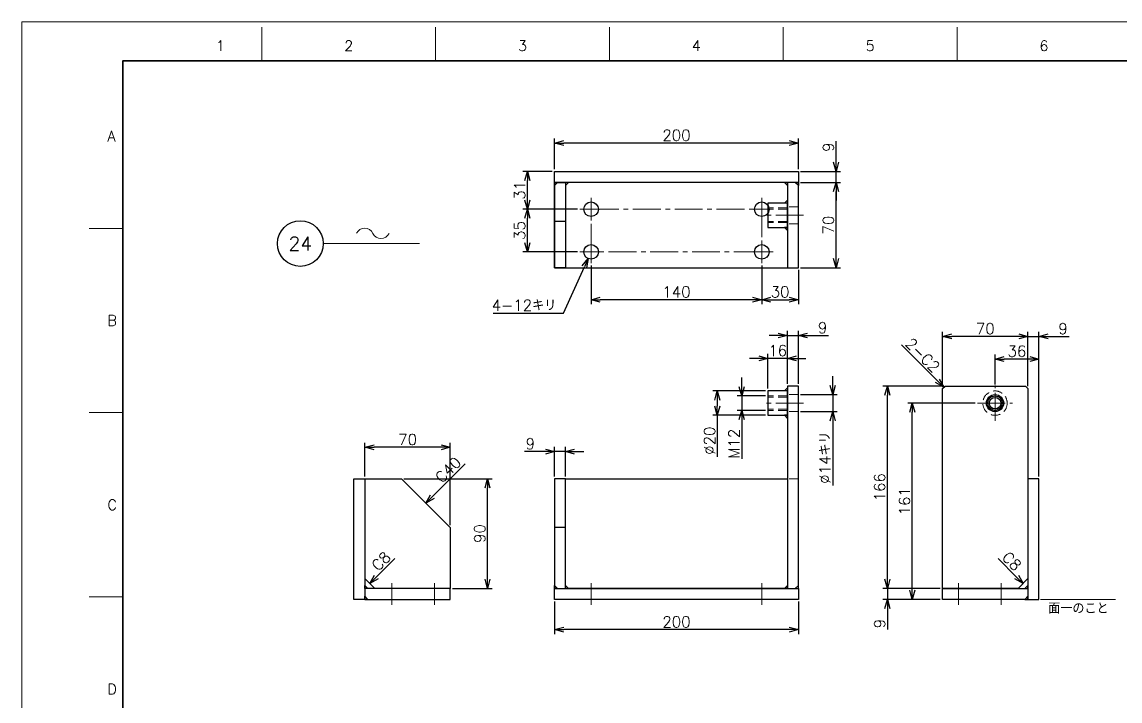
# Model space of a CAD drawing. Header units: millimetres. Extents: x 0 to 1764, y -17 to 1242.
# Drawn here: x 0 to 901, y 684 to 1242 of the extents above; entities that cross this region are included whole.
import ezdxf
from ezdxf.entities.mleader import LeaderData, LeaderLine
from ezdxf.enums import TextEntityAlignment as Align
from ezdxf.math import Vec2, Vec3

# ---------------------------------------------------------------- set-up
doc = ezdxf.new("R2010")
doc.units = ezdxf.units.MM
doc.header["$LTSCALE"] = 1.2
doc.header["$PDMODE"] = 99
doc.header["$PDSIZE"] = 1
doc.linetypes.add('CENTER2', pattern=[28.575, 19.05, -3.175, 3.175, -3.175])
doc.linetypes.add('HIDDEN', pattern=[9.525, 6.35, -3.175])
for name, color, linetype, lineweight in [('04_HIDDEN', 2, 'HIDDEN', 13), ('05_CENTER', 4, 'CENTER2', 13), ('07_TEXT', 3, 'Continuous', 13), ('08_DIM', 3, 'Continuous', 13), ('90_FRAME', 5, 'Continuous', 35)]:
    doc.layers.add(name, color=color, linetype=linetype, lineweight=lineweight)
doc.layers.add('91_BLANK', color=5, linetype='Continuous', lineweight=0, plot=False)
doc.styles.add('KSS_TXT', font='txt.shx', dxfattribs={"bigfont": 'extfont2.shx'})
doc.styles.get("Standard").update_dxf_attribs({"font": 'txt.shx', "bigfont": 'extfont2.shx'})
doc.dimstyles.new('KSS_DIM', dxfattribs={"dimscale": 3, "dimtxt": 3, "dimasz": 2.5, "dimexe": 1.25, "dimexo": 0.625, "dimtad": 1, "dimdsep": 46, "dimtxsty": 'KSS_TXT', "dimblk": 'OPEN30', "dimcen": 0, "dimazin": 2, "dimtfac": 0.75, "dimtmove": 0, "dimatfit": 3, "dimldrblk": 'OPEN30', "dimfxl": 1.25, "dimtolj": 1, "dimarcsym": 0})
doc.dimstyles.new('KSS_DIM$3', dxfattribs={"dimscale": 3, "dimtxt": 3, "dimasz": 2.5, "dimexe": 1.25, "dimexo": 0.625, "dimtad": 1, "dimtih": 1, "dimtoh": 1, "dimdsep": 46, "dimtxsty": 'KSS_TXT', "dimblk": 'OPEN30', "dimcen": 0, "dimazin": 2, "dimtfac": 0.75, "dimtofl": 0, "dimtmove": 0, "dimatfit": 3, "dimldrblk": 'OPEN30', "dimfxl": 1.25, "dimtolj": 1, "dimarcsym": 0})

# ---------------------------------------------------------------- blocks, each defined once
blk = doc.blocks.new('AM_BALLOON1')
at = {"transparency": 16777216}
blk.add_circle((0, 0), 5, dxfattribs=at)
blk.add_attdef('B_NUMBER', text='', height=3, dxfattribs=at).set_placement((0, 0), align=Align.MIDDLE_CENTER)
blk = doc.blocks.new('_OPEN')
at = {"color": 0, "linetype": 'ByBlock'}
for p, q in [((-1, 0.17), (0, 0)), ((0, 0), (-1, -0.17)), ((0, 0), (-1, 0))]:
    blk.add_line(p, q, dxfattribs=at)
blk = doc.blocks.new('p1ba05')
for centre, start, end in [((-2.95, 0.29), 24.2276, 155.5758), ((0, 1.62), 204.2276, 335.5758)]:
    blk.add_arc(centre, 1.62, start, end)
blk = doc.blocks.new('_Open30')
at = {"color": 0, "linetype": 'ByBlock', "lineweight": -2}
for p, q in [((-1, 0.27), (0, 0)), ((0, 0), (-1, -0.27)), ((0, 0), (-1, 0))]:
    blk.add_line(p, q, dxfattribs=at)
blk = doc.blocks.new('*D160')
at = {"layer": '08_DIM', "color": 0, "lineweight": -2, "transparency": 16777216}
for p, q in [((664.99, 943.38), (664.99, 950.88)), ((638.73, 935.88), (668.74, 935.88)), ((664.99, 935.88), (664.99, 921.88)), ((638.73, 921.88), (668.74, 921.88)), ((664.99, 914.38), (664.99, 861.43))]:
    blk.add_line(p, q, dxfattribs=at)
at = {"layer": 'Defpoints', "color": 0, "transparency": 16777216}
for p in [(636.86, 935.88), (636.86, 921.88), (664.99, 921.88)]:
    blk.add_point(p, dxfattribs=at)
at = {"layer": '08_DIM', "color": 0, "lineweight": -2, "transparency": 16777216, "xscale": 7.5, "yscale": 7.5, "zscale": 7.5}
for p, rotation in [((664.99, 935.88), 270), ((664.99, 921.88), 90)]:
    blk.add_blockref('_Open30', p, dxfattribs=dict(at, rotation=rotation))
at = {"layer": '08_DIM', "color": 0, "transparency": 16777216, "insert": (658.61, 884.16), "char_height": 9, "attachment_point": 5, "rotation": 90, "style": 'KSS_TXT'}
blk.add_mtext('\\A1;%%C14キリ', dxfattribs=at)
blk = doc.blocks.new('*D161')
at = {"layer": '08_DIM', "color": 0, "lineweight": -2, "transparency": 16777216}
for p, q in [((590.43, 942.38), (590.43, 949.88)), ((609.98, 934.88), (586.68, 934.88)), ((590.43, 934.88), (590.43, 922.88)), ((609.98, 922.88), (586.68, 922.88)), ((590.43, 915.38), (590.43, 883.13))]:
    blk.add_line(p, q, dxfattribs=at)
at = {"layer": 'Defpoints', "color": 0, "transparency": 16777216}
for p in [(611.86, 934.88), (590.43, 922.88), (611.86, 922.88)]:
    blk.add_point(p, dxfattribs=at)
at = {"layer": '08_DIM', "color": 0, "lineweight": -2, "transparency": 16777216, "xscale": 7.5, "yscale": 7.5, "zscale": 7.5}
for p, rotation in [((590.43, 934.88), 270), ((590.43, 922.88), 90)]:
    blk.add_blockref('_Open30', p, dxfattribs=dict(at, rotation=rotation))
at = {"layer": '08_DIM', "color": 0, "transparency": 16777216, "insert": (584.06, 895.51), "char_height": 9, "attachment_point": 5, "rotation": 90, "style": 'KSS_TXT'}
blk.add_mtext('\\A1;M12', dxfattribs=at)
blk = doc.blocks.new('*D162')
at = {"layer": '08_DIM', "color": 0, "lineweight": -2, "transparency": 16777216}
for p, q in [((609.98, 938.88), (566.63, 938.88)), ((570.38, 931.38), (570.38, 926.38)), ((609.98, 918.88), (566.63, 918.88)), ((570.38, 918.88), (570.38, 884.76))]:
    blk.add_line(p, q, dxfattribs=at)
at = {"layer": 'Defpoints', "color": 0, "transparency": 16777216}
for p in [(611.86, 938.88), (570.38, 918.88), (611.86, 918.88)]:
    blk.add_point(p, dxfattribs=at)
at = {"layer": '08_DIM', "color": 0, "lineweight": -2, "transparency": 16777216, "xscale": 7.5, "yscale": 7.5, "zscale": 7.5}
for p, rotation in [((570.38, 938.88), 90), ((570.38, 918.88), 270)]:
    blk.add_blockref('_Open30', p, dxfattribs=dict(at, rotation=rotation))
at = {"layer": '08_DIM', "color": 0, "transparency": 16777216, "insert": (564, 898.07), "char_height": 9, "attachment_point": 5, "rotation": 90, "style": 'KSS_TXT'}
blk.add_mtext('\\A1;%%C20', dxfattribs=at)
blk = doc.blocks.new('*D163')
at = {"layer": '08_DIM', "color": 0, "lineweight": -2, "transparency": 16777216}
for p, q in [((604.36, 965.61), (596.86, 965.61)), ((611.86, 940.76), (611.86, 969.36)), ((627.86, 965.61), (611.86, 965.61)), ((627.86, 944.76), (627.86, 969.36)), ((635.36, 965.61), (642.86, 965.61))]:
    blk.add_line(p, q, dxfattribs=at)
at = {"layer": 'Defpoints', "color": 0, "transparency": 16777216}
for p in [(611.86, 965.61), (611.86, 938.88), (627.86, 942.88)]:
    blk.add_point(p, dxfattribs=at)
at = {"layer": '08_DIM', "color": 0, "lineweight": -2, "transparency": 16777216, "xscale": 7.5, "yscale": 7.5, "zscale": 7.5}
blk.add_blockref('_Open30', (611.86, 965.61), dxfattribs=at)
at = {"layer": '08_DIM', "color": 0, "lineweight": -2, "transparency": 16777216, "xscale": 7.5, "yscale": 7.5, "zscale": 7.5, "rotation": 180}
blk.add_blockref('_Open30', (627.86, 965.61), dxfattribs=at)
at = {"layer": '08_DIM', "color": 0, "transparency": 16777216, "insert": (619.86, 971.99), "char_height": 9, "attachment_point": 5, "style": 'KSS_TXT'}
blk.add_mtext('\\A1;16', dxfattribs=at)
blk = doc.blocks.new('*D164')
at = {"layer": '08_DIM', "color": 0, "lineweight": -2, "transparency": 16777216}
for p, q in [((620.36, 984.39), (612.86, 984.39)), ((627.86, 944.76), (627.86, 988.14)), ((627.86, 984.39), (636.86, 984.39)), ((636.86, 944.76), (636.86, 988.14)), ((644.36, 984.39), (661.61, 984.39))]:
    blk.add_line(p, q, dxfattribs=at)
at = {"layer": 'Defpoints', "color": 0, "transparency": 16777216}
for p in [(636.86, 984.39), (627.86, 942.88), (636.86, 942.88)]:
    blk.add_point(p, dxfattribs=at)
at = {"layer": '08_DIM', "color": 0, "lineweight": -2, "transparency": 16777216, "xscale": 7.5, "yscale": 7.5, "zscale": 7.5}
blk.add_blockref('_Open30', (627.86, 984.39), dxfattribs=at)
at = {"layer": '08_DIM', "color": 0, "lineweight": -2, "transparency": 16777216, "xscale": 7.5, "yscale": 7.5, "zscale": 7.5, "rotation": 180}
blk.add_blockref('_Open30', (636.86, 984.39), dxfattribs=at)
at = {"layer": '08_DIM', "color": 0, "transparency": 16777216, "insert": (656.73, 990.76), "char_height": 9, "attachment_point": 5, "style": 'KSS_TXT'}
blk.add_mtext('\\A1;9', dxfattribs=at)
blk = doc.blocks.new('*D165')
at = {"layer": '08_DIM', "color": 0, "lineweight": -2, "transparency": 16777216}
for p, q in [((606.86, 1041.79), (606.86, 1010.01)), ((636.86, 1038.13), (636.86, 1010.01)), ((614.36, 1013.76), (629.36, 1013.76))]:
    blk.add_line(p, q, dxfattribs=at)
at = {"layer": 'Defpoints', "color": 0, "transparency": 16777216}
for p in [(606.86, 1043.66), (636.86, 1040), (636.86, 1013.76)]:
    blk.add_point(p, dxfattribs=at)
at = {"layer": '08_DIM', "color": 0, "lineweight": -2, "transparency": 16777216, "xscale": 7.5, "yscale": 7.5, "zscale": 7.5, "rotation": 180}
blk.add_blockref('_Open30', (606.86, 1013.76), dxfattribs=at)
at = {"layer": '08_DIM', "color": 0, "lineweight": -2, "transparency": 16777216, "xscale": 7.5, "yscale": 7.5, "zscale": 7.5}
blk.add_blockref('_Open30', (636.86, 1013.76), dxfattribs=at)
at = {"layer": '08_DIM', "color": 0, "transparency": 16777216, "insert": (621.86, 1020.13), "char_height": 9, "attachment_point": 5, "style": 'KSS_TXT'}
blk.add_mtext('\\A1;30', dxfattribs=at)
blk = doc.blocks.new('*D166')
at = {"layer": '08_DIM', "color": 0, "lineweight": -2, "transparency": 16777216}
for p, q in [((466.86, 1041.79), (466.86, 1010.01)), ((606.86, 1041.79), (606.86, 1010.01)), ((599.36, 1013.76), (474.36, 1013.76))]:
    blk.add_line(p, q, dxfattribs=at)
at = {"layer": 'Defpoints', "color": 0, "transparency": 16777216}
for p in [(466.86, 1043.66), (606.86, 1043.66), (466.86, 1013.76)]:
    blk.add_point(p, dxfattribs=at)
at = {"layer": '08_DIM', "color": 0, "lineweight": -2, "transparency": 16777216, "xscale": 7.5, "yscale": 7.5, "zscale": 7.5, "rotation": 180}
blk.add_blockref('_Open30', (466.86, 1013.76), dxfattribs=at)
at = {"layer": '08_DIM', "color": 0, "lineweight": -2, "transparency": 16777216, "xscale": 7.5, "yscale": 7.5, "zscale": 7.5}
blk.add_blockref('_Open30', (606.86, 1013.76), dxfattribs=at)
at = {"layer": '08_DIM', "color": 0, "transparency": 16777216, "insert": (536.86, 1020.13), "char_height": 9, "attachment_point": 5, "style": 'KSS_TXT'}
blk.add_mtext('\\A1;140', dxfattribs=at)
blk = doc.blocks.new('*D167')
at = {"layer": '08_DIM', "color": 0, "lineweight": -2, "transparency": 16777216}
for p, q in [((455.64, 1088), (410.81, 1088)), ((414.56, 1060.5), (414.56, 1080.5)), ((455.64, 1053), (410.81, 1053))]:
    blk.add_line(p, q, dxfattribs=at)
at = {"layer": 'Defpoints', "color": 0, "transparency": 16777216}
for p in [(414.56, 1088), (457.52, 1088), (457.52, 1053)]:
    blk.add_point(p, dxfattribs=at)
at = {"layer": '08_DIM', "color": 0, "lineweight": -2, "transparency": 16777216, "xscale": 7.5, "yscale": 7.5, "zscale": 7.5}
for p, rotation in [((414.56, 1088), 90), ((414.56, 1053), 270)]:
    blk.add_blockref('_Open30', p, dxfattribs=dict(at, rotation=rotation))
at = {"layer": '08_DIM', "color": 0, "transparency": 16777216, "insert": (408.18, 1070.5), "char_height": 9, "attachment_point": 5, "rotation": 90, "style": 'KSS_TXT'}
blk.add_mtext('\\A1;35', dxfattribs=at)
blk = doc.blocks.new('*D168')
at = {"layer": '08_DIM', "color": 0, "lineweight": -2, "transparency": 16777216}
for p, q in [((434.98, 1119), (410.81, 1119)), ((414.56, 1095.5), (414.56, 1111.5)), ((455.64, 1088), (410.81, 1088))]:
    blk.add_line(p, q, dxfattribs=at)
at = {"layer": 'Defpoints', "color": 0, "transparency": 16777216}
for p in [(414.56, 1119), (436.86, 1119), (457.52, 1088)]:
    blk.add_point(p, dxfattribs=at)
at = {"layer": '08_DIM', "color": 0, "lineweight": -2, "transparency": 16777216, "xscale": 7.5, "yscale": 7.5, "zscale": 7.5}
for p, rotation in [((414.56, 1119), 90), ((414.56, 1088), 270)]:
    blk.add_blockref('_Open30', p, dxfattribs=dict(at, rotation=rotation))
at = {"layer": '08_DIM', "color": 0, "transparency": 16777216, "insert": (408.18, 1103.5), "char_height": 9, "attachment_point": 5, "rotation": 90, "style": 'KSS_TXT'}
blk.add_mtext('\\A1;31', dxfattribs=at)
blk = doc.blocks.new('*D169')
at = {"layer": '08_DIM', "color": 0, "lineweight": -2, "transparency": 16777216}
for p, q in [((436.86, 766.01), (436.86, 739.28)), ((636.86, 766.01), (636.86, 739.28)), ((629.36, 743.03), (444.36, 743.03))]:
    blk.add_line(p, q, dxfattribs=at)
at = {"layer": 'Defpoints', "color": 0, "transparency": 16777216}
for p in [(436.86, 767.88), (636.86, 767.88), (436.86, 743.03)]:
    blk.add_point(p, dxfattribs=at)
at = {"layer": '08_DIM', "color": 0, "lineweight": -2, "transparency": 16777216, "xscale": 7.5, "yscale": 7.5, "zscale": 7.5, "rotation": 180}
blk.add_blockref('_Open30', (436.86, 743.03), dxfattribs=at)
at = {"layer": '08_DIM', "color": 0, "lineweight": -2, "transparency": 16777216, "xscale": 7.5, "yscale": 7.5, "zscale": 7.5}
blk.add_blockref('_Open30', (636.86, 743.03), dxfattribs=at)
at = {"layer": '08_DIM', "color": 0, "transparency": 16777216, "insert": (536.86, 749.4), "char_height": 9, "attachment_point": 5, "style": 'KSS_TXT'}
blk.add_mtext('\\A1;200', dxfattribs=at)
blk = doc.blocks.new('*D170')
at = {"layer": '08_DIM', "color": 0, "lineweight": -2, "transparency": 16777216}
for p, q in [((313.19, 866.88), (385.63, 866.88)), ((381.88, 784.38), (381.88, 859.38)), ((353.19, 776.88), (385.63, 776.88))]:
    blk.add_line(p, q, dxfattribs=at)
at = {"layer": 'Defpoints', "color": 0, "transparency": 16777216}
for p in [(311.32, 866.88), (381.88, 866.88), (351.32, 776.88)]:
    blk.add_point(p, dxfattribs=at)
at = {"layer": '08_DIM', "color": 0, "lineweight": -2, "transparency": 16777216, "xscale": 7.5, "yscale": 7.5, "zscale": 7.5}
for p, rotation in [((381.88, 866.88), 90), ((381.88, 776.88), 270)]:
    blk.add_blockref('_Open30', p, dxfattribs=dict(at, rotation=rotation))
at = {"layer": '08_DIM', "color": 0, "transparency": 16777216, "insert": (375.5, 821.88), "char_height": 9, "attachment_point": 5, "rotation": 90, "style": 'KSS_TXT'}
blk.add_mtext('\\A1;90', dxfattribs=at)
blk = doc.blocks.new('*D171')
at = {"layer": '08_DIM', "color": 0, "lineweight": -2, "transparency": 16777216}
for p, q in [((781.88, 928.88), (726.52, 928.88)), ((730.27, 775.38), (730.27, 921.38)), ((753.28, 767.88), (726.52, 767.88))]:
    blk.add_line(p, q, dxfattribs=at)
at = {"layer": 'Defpoints', "color": 0, "transparency": 16777216}
for p in [(730.27, 928.88), (783.75, 928.88), (755.16, 767.88)]:
    blk.add_point(p, dxfattribs=at)
at = {"layer": '08_DIM', "color": 0, "lineweight": -2, "transparency": 16777216, "xscale": 7.5, "yscale": 7.5, "zscale": 7.5}
for p, rotation in [((730.27, 928.88), 90), ((730.27, 767.88), 270)]:
    blk.add_blockref('_Open30', p, dxfattribs=dict(at, rotation=rotation))
at = {"layer": '08_DIM', "color": 0, "transparency": 16777216, "insert": (723.9, 848.38), "char_height": 9, "attachment_point": 5, "rotation": 90, "style": 'KSS_TXT'}
blk.add_mtext('\\A1;161', dxfattribs=at)
blk = doc.blocks.new('*D172')
at = {"layer": '08_DIM', "color": 0, "lineweight": -2, "transparency": 16777216}
for p, q in [((798.16, 944.16), (798.16, 968.83)), ((826.66, 965.08), (805.66, 965.08)), ((834.16, 868.76), (834.16, 968.83))]:
    blk.add_line(p, q, dxfattribs=at)
at = {"layer": 'Defpoints', "color": 0, "transparency": 16777216}
for p in [(798.16, 965.08), (798.16, 942.28), (834.16, 866.88)]:
    blk.add_point(p, dxfattribs=at)
at = {"layer": '08_DIM', "color": 0, "lineweight": -2, "transparency": 16777216, "xscale": 7.5, "yscale": 7.5, "zscale": 7.5, "rotation": 180}
blk.add_blockref('_Open30', (798.16, 965.08), dxfattribs=at)
at = {"layer": '08_DIM', "color": 0, "lineweight": -2, "transparency": 16777216, "xscale": 7.5, "yscale": 7.5, "zscale": 7.5}
blk.add_blockref('_Open30', (834.16, 965.08), dxfattribs=at)
at = {"layer": '08_DIM', "color": 0, "transparency": 16777216, "insert": (816.16, 971.46), "char_height": 9, "attachment_point": 5, "style": 'KSS_TXT'}
blk.add_mtext('\\A1;36', dxfattribs=at)
blk = doc.blocks.new('*D173')
at = {"layer": '08_DIM', "color": 0, "lineweight": -2, "transparency": 16777216}
for p, q in [((755.16, 942.76), (755.16, 987.35)), ((817.66, 983.6), (762.66, 983.6)), ((825.16, 942.76), (825.16, 987.35))]:
    blk.add_line(p, q, dxfattribs=at)
at = {"layer": 'Defpoints', "color": 0, "transparency": 16777216}
for p in [(755.16, 983.6), (755.16, 940.88), (825.16, 940.88)]:
    blk.add_point(p, dxfattribs=at)
at = {"layer": '08_DIM', "color": 0, "lineweight": -2, "transparency": 16777216, "xscale": 7.5, "yscale": 7.5, "zscale": 7.5, "rotation": 180}
blk.add_blockref('_Open30', (755.16, 983.6), dxfattribs=at)
at = {"layer": '08_DIM', "color": 0, "lineweight": -2, "transparency": 16777216, "xscale": 7.5, "yscale": 7.5, "zscale": 7.5}
blk.add_blockref('_Open30', (825.16, 983.6), dxfattribs=at)
at = {"layer": '08_DIM', "color": 0, "transparency": 16777216, "insert": (790.16, 989.97), "char_height": 9, "attachment_point": 5, "style": 'KSS_TXT'}
blk.add_mtext('\\A1;70', dxfattribs=at)
blk = doc.blocks.new('*D174')
at = {"layer": '08_DIM', "color": 0, "lineweight": -2, "transparency": 16777216}
for p, q in [((817.66, 983.6), (810.16, 983.6)), ((825.16, 942.76), (825.16, 987.35)), ((825.16, 983.6), (834.16, 983.6)), ((834.16, 868.76), (834.16, 987.35)), ((841.66, 983.6), (858.91, 983.6))]:
    blk.add_line(p, q, dxfattribs=at)
at = {"layer": 'Defpoints', "color": 0, "transparency": 16777216}
for p in [(834.16, 983.6), (825.16, 940.88), (834.16, 866.88)]:
    blk.add_point(p, dxfattribs=at)
at = {"layer": '08_DIM', "color": 0, "lineweight": -2, "transparency": 16777216, "xscale": 7.5, "yscale": 7.5, "zscale": 7.5}
blk.add_blockref('_Open30', (825.16, 983.6), dxfattribs=at)
at = {"layer": '08_DIM', "color": 0, "lineweight": -2, "transparency": 16777216, "xscale": 7.5, "yscale": 7.5, "zscale": 7.5, "rotation": 180}
blk.add_blockref('_Open30', (834.16, 983.6), dxfattribs=at)
at = {"layer": '08_DIM', "color": 0, "transparency": 16777216, "insert": (854.03, 989.97), "char_height": 9, "attachment_point": 5, "style": 'KSS_TXT'}
blk.add_mtext('\\A1;9', dxfattribs=at)
blk = doc.blocks.new('*D175')
at = {"layer": '08_DIM', "color": 0, "lineweight": -2, "transparency": 16777216}
for p, q in [((436.86, 868.76), (436.86, 892.9)), ((445.86, 868.76), (445.86, 892.9)), ((429.36, 889.15), (412.11, 889.15)), ((445.86, 889.15), (436.86, 889.15)), ((453.36, 889.15), (460.86, 889.15))]:
    blk.add_line(p, q, dxfattribs=at)
at = {"layer": 'Defpoints', "color": 0, "transparency": 16777216}
for p in [(436.86, 889.15), (436.86, 866.88), (445.86, 866.88)]:
    blk.add_point(p, dxfattribs=at)
at = {"layer": '08_DIM', "color": 0, "lineweight": -2, "transparency": 16777216, "xscale": 7.5, "yscale": 7.5, "zscale": 7.5}
blk.add_blockref('_Open30', (436.86, 889.15), dxfattribs=at)
at = {"layer": '08_DIM', "color": 0, "lineweight": -2, "transparency": 16777216, "xscale": 7.5, "yscale": 7.5, "zscale": 7.5, "rotation": 180}
blk.add_blockref('_Open30', (445.86, 889.15), dxfattribs=at)
at = {"layer": '08_DIM', "color": 0, "transparency": 16777216, "insert": (416.98, 895.53), "char_height": 9, "attachment_point": 5, "style": 'KSS_TXT'}
blk.add_mtext('\\A1;9', dxfattribs=at)
blk = doc.blocks.new('*D176')
at = {"layer": '08_DIM', "color": 0, "lineweight": -2, "transparency": 16777216}
for p, q in [((638.73, 1110), (671.54, 1110)), ((667.79, 1047.5), (667.79, 1102.5)), ((638.73, 1040), (671.54, 1040))]:
    blk.add_line(p, q, dxfattribs=at)
at = {"layer": 'Defpoints', "color": 0, "transparency": 16777216}
for p in [(636.86, 1110), (667.79, 1110), (636.86, 1040)]:
    blk.add_point(p, dxfattribs=at)
at = {"layer": '08_DIM', "color": 0, "lineweight": -2, "transparency": 16777216, "xscale": 7.5, "yscale": 7.5, "zscale": 7.5}
for p, rotation in [((667.79, 1110), 90), ((667.79, 1040), 270)]:
    blk.add_blockref('_Open30', p, dxfattribs=dict(at, rotation=rotation))
at = {"layer": '08_DIM', "color": 0, "transparency": 16777216, "insert": (661.41, 1075), "char_height": 9, "attachment_point": 5, "rotation": 90, "style": 'KSS_TXT'}
blk.add_mtext('\\A1;70', dxfattribs=at)
blk = doc.blocks.new('*D177')
at = {"layer": '08_DIM', "color": 0, "lineweight": -2, "transparency": 16777216}
for p, q in [((667.79, 1126.5), (667.79, 1143.75)), ((638.73, 1119), (671.54, 1119)), ((667.79, 1110), (667.79, 1119)), ((638.73, 1110), (671.54, 1110)), ((667.79, 1102.5), (667.79, 1095))]:
    blk.add_line(p, q, dxfattribs=at)
at = {"layer": 'Defpoints', "color": 0, "transparency": 16777216}
for p in [(636.86, 1119), (667.79, 1119), (636.86, 1110)]:
    blk.add_point(p, dxfattribs=at)
at = {"layer": '08_DIM', "color": 0, "lineweight": -2, "transparency": 16777216, "xscale": 7.5, "yscale": 7.5, "zscale": 7.5}
for p, rotation in [((667.79, 1119), 270), ((667.79, 1110), 90)]:
    blk.add_blockref('_Open30', p, dxfattribs=dict(at, rotation=rotation))
at = {"layer": '08_DIM', "color": 0, "transparency": 16777216, "insert": (661.41, 1138.88), "char_height": 9, "attachment_point": 5, "rotation": 90, "style": 'KSS_TXT'}
blk.add_mtext('\\A1;9', dxfattribs=at)
blk = doc.blocks.new('*D178')
at = {"layer": '08_DIM', "color": 0, "lineweight": -2, "transparency": 16777216}
for p, q in [((436.86, 1120.88), (436.86, 1146.02)), ((636.86, 1120.88), (636.86, 1146.02)), ((629.36, 1142.27), (444.36, 1142.27))]:
    blk.add_line(p, q, dxfattribs=at)
at = {"layer": 'Defpoints', "color": 0, "transparency": 16777216}
for p in [(436.86, 1142.27), (436.86, 1119), (636.86, 1119)]:
    blk.add_point(p, dxfattribs=at)
at = {"layer": '08_DIM', "color": 0, "lineweight": -2, "transparency": 16777216, "xscale": 7.5, "yscale": 7.5, "zscale": 7.5, "rotation": 180}
blk.add_blockref('_Open30', (436.86, 1142.27), dxfattribs=at)
at = {"layer": '08_DIM', "color": 0, "lineweight": -2, "transparency": 16777216, "xscale": 7.5, "yscale": 7.5, "zscale": 7.5}
blk.add_blockref('_Open30', (636.86, 1142.27), dxfattribs=at)
at = {"layer": '08_DIM', "color": 0, "transparency": 16777216, "insert": (536.86, 1148.64), "char_height": 9, "attachment_point": 5, "style": 'KSS_TXT'}
blk.add_mtext('\\A1;200', dxfattribs=at)
blk = doc.blocks.new('*D179')
at = {"layer": '08_DIM', "color": 0, "lineweight": -2, "transparency": 16777216}
for p, q in [((755.28, 942.88), (706.13, 942.88)), ((709.88, 784.38), (709.88, 935.38)), ((753.28, 776.88), (706.13, 776.88))]:
    blk.add_line(p, q, dxfattribs=at)
at = {"layer": 'Defpoints', "color": 0, "transparency": 16777216}
for p in [(709.88, 942.88), (757.16, 942.88), (755.16, 776.88)]:
    blk.add_point(p, dxfattribs=at)
at = {"layer": '08_DIM', "color": 0, "lineweight": -2, "transparency": 16777216, "xscale": 7.5, "yscale": 7.5, "zscale": 7.5}
for p, rotation in [((709.88, 942.88), 90), ((709.88, 776.88), 270)]:
    blk.add_blockref('_Open30', p, dxfattribs=dict(at, rotation=rotation))
at = {"layer": '08_DIM', "color": 0, "transparency": 16777216, "insert": (703.51, 859.88), "char_height": 9, "attachment_point": 5, "rotation": 90, "style": 'KSS_TXT'}
blk.add_mtext('\\A1;166', dxfattribs=at)
blk = doc.blocks.new('*D180')
at = {"layer": '08_DIM', "color": 0, "lineweight": -2, "transparency": 16777216}
blk.add_line((815.85, 786.19), (800.75, 801.29), dxfattribs=at)
at = {"layer": 'Defpoints', "color": 0, "transparency": 16777216}
for p in [(793.6, 808.44), (793.6, 808.44), (821.16, 780.88)]:
    blk.add_point(p, dxfattribs=at)
at = {"layer": '08_DIM', "color": 0, "lineweight": -2, "transparency": 16777216, "xscale": 7.5, "yscale": 7.5, "zscale": 7.5, "rotation": 315.0000000000001}
blk.add_blockref('_Open30', (821.16, 780.88), dxfattribs=at)
at = {"layer": '08_DIM', "color": 0, "transparency": 16777216, "insert": (811.89, 799.17), "char_height": 9, "attachment_point": 5, "rotation": 315, "style": 'KSS_TXT'}
blk.add_mtext('\\A1;C8', dxfattribs=at)
blk = doc.blocks.new('*D181')
at = {"layer": '08_DIM', "color": 0, "lineweight": -2, "transparency": 16777216}
blk.add_line((750.85, 947.19), (721.33, 976.71), dxfattribs=at)
at = {"layer": 'Defpoints', "color": 0, "transparency": 16777216}
for p in [(717.24, 980.8), (717.24, 980.8), (756.16, 941.88)]:
    blk.add_point(p, dxfattribs=at)
at = {"layer": '08_DIM', "color": 0, "lineweight": -2, "transparency": 16777216, "xscale": 7.5, "yscale": 7.5, "zscale": 7.5, "rotation": 315}
blk.add_blockref('_Open30', (756.16, 941.88), dxfattribs=at)
at = {"layer": '08_DIM', "color": 0, "transparency": 16777216, "insert": (738.83, 968.23), "char_height": 9, "attachment_point": 5, "rotation": 315, "style": 'KSS_TXT'}
blk.add_mtext('\\A1;2-C2', dxfattribs=at)
blk = doc.blocks.new('*D182')
at = {"layer": '08_DIM', "color": 0, "lineweight": -2, "transparency": 16777216}
for p, q in [((444.24, 1002.82), (461.31, 1040.69)), ((386.42, 1002.82), (444.24, 1002.82))]:
    blk.add_line(p, q, dxfattribs=at)
at = {"layer": 'Defpoints', "color": 0, "transparency": 16777216}
for p in [(469.32, 1058.47), (464.39, 1047.53)]:
    blk.add_point(p, dxfattribs=at)
at = {"layer": '08_DIM', "color": 0, "lineweight": -2, "transparency": 16777216, "xscale": 7.5, "yscale": 7.5, "zscale": 7.5, "rotation": 65.7413574795782}
blk.add_blockref('_Open30', (464.39, 1047.53), dxfattribs=at)
at = {"layer": '08_DIM', "color": 0, "transparency": 16777216, "insert": (411.77, 1009.2), "char_height": 9, "attachment_point": 5, "style": 'KSS_TXT'}
blk.add_mtext('\\A1;4-12キリ', dxfattribs=at)
blk = doc.blocks.new('*D183')
at = {"layer": '08_DIM', "color": 0, "lineweight": -2, "transparency": 16777216}
blk.add_line((290.62, 786.19), (305.73, 801.29), dxfattribs=at)
at = {"layer": 'Defpoints', "color": 0, "transparency": 16777216}
for p in [(312.87, 808.44), (312.87, 808.44), (285.32, 780.88)]:
    blk.add_point(p, dxfattribs=at)
at = {"layer": '08_DIM', "color": 0, "lineweight": -2, "transparency": 16777216, "xscale": 7.5, "yscale": 7.5, "zscale": 7.5, "rotation": 224.9999999999999}
blk.add_blockref('_Open30', (285.32, 780.88), dxfattribs=at)
at = {"layer": '08_DIM', "color": 0, "transparency": 16777216, "insert": (294.59, 799.17), "char_height": 9, "attachment_point": 5, "rotation": 45, "style": 'KSS_TXT'}
blk.add_mtext('\\A1;C8', dxfattribs=at)
blk = doc.blocks.new('*D184')
at = {"layer": '08_DIM', "color": 0, "lineweight": -2, "transparency": 16777216}
blk.add_line((336.62, 852.19), (363.52, 879.09), dxfattribs=at)
at = {"layer": 'Defpoints', "color": 0, "transparency": 16777216}
for p in [(376.9, 892.47), (376.9, 892.47), (331.32, 846.88)]:
    blk.add_point(p, dxfattribs=at)
at = {"layer": '08_DIM', "color": 0, "lineweight": -2, "transparency": 16777216, "xscale": 7.5, "yscale": 7.5, "zscale": 7.5, "rotation": 224.9999999999767}
blk.add_blockref('_Open30', (331.32, 846.88), dxfattribs=at)
at = {"layer": '08_DIM', "color": 0, "transparency": 16777216, "insert": (349.6, 874.18), "char_height": 9, "attachment_point": 5, "rotation": 45, "style": 'KSS_TXT'}
blk.add_mtext('\\A1;C40', dxfattribs=at)
blk = doc.blocks.new('*D185')
at = {"layer": '08_DIM', "color": 0, "lineweight": -2, "transparency": 16777216}
for p, q in [((709.88, 784.38), (709.88, 791.88)), ((753.28, 776.88), (706.13, 776.88)), ((709.88, 776.88), (709.88, 767.88)), ((753.28, 767.88), (706.13, 767.88)), ((709.88, 760.38), (709.88, 743.13))]:
    blk.add_line(p, q, dxfattribs=at)
at = {"layer": 'Defpoints', "color": 0, "transparency": 16777216}
for p in [(755.16, 776.88), (709.88, 767.88), (755.16, 767.88)]:
    blk.add_point(p, dxfattribs=at)
at = {"layer": '08_DIM', "color": 0, "lineweight": -2, "transparency": 16777216, "xscale": 7.5, "yscale": 7.5, "zscale": 7.5}
for p, rotation in [((709.88, 776.88), 270), ((709.88, 767.88), 90)]:
    blk.add_blockref('_Open30', p, dxfattribs=dict(at, rotation=rotation))
at = {"layer": '08_DIM', "color": 0, "transparency": 16777216, "insert": (703.51, 748.01), "char_height": 9, "attachment_point": 5, "rotation": 90, "style": 'KSS_TXT'}
blk.add_mtext('\\A1;9', dxfattribs=at)
blk = doc.blocks.new('*D186')
at = {"layer": '08_DIM', "color": 0, "lineweight": -2, "transparency": 16777216}
for p, q in [((281.32, 868.76), (281.32, 896.43)), ((343.82, 892.68), (288.82, 892.68)), ((351.32, 828.76), (351.32, 896.43))]:
    blk.add_line(p, q, dxfattribs=at)
at = {"layer": 'Defpoints', "color": 0, "transparency": 16777216}
for p in [(281.32, 892.68), (281.32, 866.88), (351.32, 826.88)]:
    blk.add_point(p, dxfattribs=at)
at = {"layer": '08_DIM', "color": 0, "lineweight": -2, "transparency": 16777216, "xscale": 7.5, "yscale": 7.5, "zscale": 7.5, "rotation": 180}
blk.add_blockref('_Open30', (281.32, 892.68), dxfattribs=at)
at = {"layer": '08_DIM', "color": 0, "lineweight": -2, "transparency": 16777216, "xscale": 7.5, "yscale": 7.5, "zscale": 7.5}
blk.add_blockref('_Open30', (351.32, 892.68), dxfattribs=at)
at = {"layer": '08_DIM', "color": 0, "transparency": 16777216, "insert": (316.32, 899.05), "char_height": 9, "attachment_point": 5, "style": 'KSS_TXT'}
blk.add_mtext('\\A1;70', dxfattribs=at)

msp = doc.modelspace()

# ---------------------------------------------------------------- linework, layer by layer
at = {"color": 3}
for p, q in [((445.859, 1078.002), (436.859, 1078.002)), ((445.859, 826.883), (436.859, 826.883))]:
    msp.add_line(p, q, dxfattribs=at)
at = {"color": 0}
for p, q in [((281.319, 866.883), (311.319, 866.883)), ((351.319, 826.883), (311.319, 866.883)), ((351.319, 826.883), (351.319, 776.883))]:
    msp.add_line(p, q, dxfattribs=at)
for p, q in [((281.319, 784.883), (289.319, 776.883)), ((825.156, 784.883), (817.156, 776.883))]:
    msp.add_line(p, q)
for points in [[(636.857, 1110.002), (436.859, 1110.002), (436.859, 1119.002), (636.857, 1119.002)], [(636.857, 1110.002), (436.859, 1110.002), (436.859, 1040.002), (636.857, 1040.002)], [(445.859, 1040.002), (436.859, 1040.002), (436.859, 1110.002), (445.859, 1110.002)], [(627.857, 1040.002), (636.857, 1040.002), (636.857, 1110.002), (627.857, 1110.002)], [(611.857, 1093.002), (611.857, 1073.002), (627.857, 1073.002), (627.857, 1093.002)], [(611.857, 938.883), (611.857, 918.883), (627.857, 918.883), (627.857, 938.883)], [(627.857, 776.883), (636.857, 776.883), (636.857, 942.883), (627.857, 942.883)], [(817.156, 776.883), (755.156, 776.883), (755.156, 940.883), (757.156, 942.883), (823.156, 942.883), (825.156, 940.883), (825.156, 784.883)], [(281.319, 767.883), (272.319, 767.883), (272.319, 866.883), (281.319, 866.883)], [(436.859, 776.883), (445.859, 776.883), (445.859, 866.883), (436.859, 866.883)], [(627.857, 776.883), (445.859, 776.883), (445.859, 866.883), (627.857, 866.883)], [(825.156, 767.883), (834.156, 767.883), (834.156, 866.883), (825.156, 866.883)], [(281.319, 767.883), (351.319, 767.883), (351.319, 776.883), (281.319, 776.883)], [(636.857, 767.883), (436.859, 767.883), (436.859, 776.883), (636.857, 776.883)], [(825.156, 767.883), (755.156, 767.883), (755.156, 776.883), (825.156, 776.883)]]:
    msp.add_lwpolyline(points, close=True, dxfattribs=at)
at = {"color": 3}
for points in [[(436.859, 1110.002), (436.859, 1107.502), (436.859, 1107.502), (439.359, 1110.002)], [(445.859, 1110.002), (445.859, 1107.502), (445.859, 1107.502), (448.359, 1110.002)], [(627.857, 1110.002), (627.857, 1107.502), (627.857, 1107.502), (625.357, 1110.002)], [(636.857, 1110.002), (636.857, 1107.502), (636.857, 1107.502), (634.357, 1110.002)], [(627.857, 1093.002), (625.357, 1093.002), (625.357, 1093.002), (627.857, 1095.502)], [(627.857, 1073.002), (625.357, 1073.002), (625.357, 1073.002), (627.857, 1070.502)], [(627.857, 938.883), (625.357, 938.883), (625.357, 938.883), (627.857, 941.383)], [(627.857, 918.883), (625.357, 918.883), (625.357, 918.883), (627.857, 916.383)], [(281.319, 776.883), (281.319, 779.383), (281.319, 779.383), (283.819, 776.883)], [(436.859, 776.883), (436.859, 779.383), (436.859, 779.383), (439.359, 776.883)], [(445.859, 776.883), (445.859, 779.383), (445.859, 779.383), (448.359, 776.883)], [(627.857, 776.883), (627.857, 779.383), (627.857, 779.383), (625.357, 776.883)], [(636.857, 776.883), (636.857, 779.383), (636.857, 779.383), (634.357, 776.883)], [(825.156, 776.883), (825.156, 779.383), (825.156, 779.383), (822.656, 776.883)], [(281.319, 767.883), (281.319, 770.383), (281.319, 770.383), (283.819, 767.883)], [(825.156, 767.883), (825.156, 770.383), (825.156, 770.383), (822.656, 767.883)]]:
    msp.add_lwpolyline(points, close=True, dxfattribs=at)
at = {"color": 0}
for centre, radius in [((466.858, 1088.002), 6), ((606.858, 1088.002), 6), ((466.858, 1053.002), 6), ((606.858, 1053.002), 6), ((798.156, 928.883), 7), ((798.156, 928.883), 6), ((798.156, 928.883), 4.75)]:
    msp.add_circle(centre, radius, dxfattribs=at)
at = {"layer": '04_HIDDEN'}
for p, q in [((636.857, 1090.002), (627.857, 1090.002)), ((627.857, 1089.002), (611.857, 1089.002)), ((627.857, 1088.002), (611.857, 1088.002)), ((627.857, 1078.002), (611.857, 1078.002)), ((627.857, 1077.002), (611.857, 1077.002)), ((636.857, 1076.002), (627.857, 1076.002)), ((627.857, 934.883), (611.857, 934.883)), ((627.857, 933.883), (611.857, 933.883)), ((636.857, 935.883), (627.857, 935.883)), ((627.857, 923.883), (611.857, 923.883)), ((627.857, 922.883), (611.857, 922.883)), ((636.857, 921.883), (627.857, 921.883)), ((636.857, 866.883), (627.857, 866.883))]:
    msp.add_line(p, q, dxfattribs=at)
msp.add_circle((798.156, 928.883), 10, dxfattribs=at)
at = {"layer": '05_CENTER'}
for p, q in [((466.858, 1078.661), (466.858, 1097.343)), ((606.858, 1078.661), (606.858, 1097.343)), ((457.517, 1088.002), (476.199, 1088.002)), ((597.517, 1088.002), (616.199, 1088.002)), ((641.118, 1083.002), (606.857, 1083.002)), ((466.858, 1043.661), (466.858, 1062.343)), ((606.858, 1043.661), (606.858, 1062.343)), ((457.517, 1053.002), (476.199, 1053.002)), ((597.517, 1053.002), (616.199, 1053.002)), ((798.156, 914.482), (798.156, 943.284)), ((641.118, 928.883), (606.857, 928.883)), ((783.755, 928.883), (812.557, 928.883)), ((303.319, 781.293), (303.319, 763.396)), ((338.319, 781.293), (338.319, 763.396)), ((466.858, 781.293), (466.858, 763.396)), ((606.858, 781.293), (606.858, 763.396)), ((768.156, 781.293), (768.156, 763.396)), ((803.156, 781.293), (803.156, 763.396))]:
    msp.add_line(p, q, dxfattribs=at)
msp.add_lwpolyline([(466.858, 1088.002), (606.858, 1088.002), (606.858, 1053.002), (466.858, 1053.002)], close=True, dxfattribs=at)
at = {"layer": '07_TEXT'}
msp.add_line((835.409, 767.883), (897.071, 767.883), dxfattribs=at)
at = {"layer": '08_DIM'}
msp.add_line((247.077, 1059.77), (326.188, 1059.77), dxfattribs=at)
at = {"layer": '90_FRAME', "color": 4, "lineweight": 13}
for p, q in [((196.76, 1209.75), (196.76, 1237.359)), ((339.328, 1209.75), (339.328, 1237.359)), ((481.896, 1209.75), (481.896, 1237.359)), ((624.464, 1209.75), (624.464, 1237.359)), ((767.032, 1209.75), (767.032, 1237.359)), ((82.742, 1072.29), (55.133, 1072.29)), ((82.742, 921.066), (55.133, 921.066)), ((82.742, 769.842), (55.133, 769.842))]:
    msp.add_line(p, q, dxfattribs=at)
at = {"layer": '90_FRAME'}
msp.add_lwpolyline([(82.742, 27.485), (1736.459, 27.485), (1736.459, 1209.75), (82.742, 1209.75)], close=True, dxfattribs=at)
at = {"layer": '91_BLANK'}
msp.add_lwpolyline([(0, 0), (1764.068, 0), (1764.068, 1241.619), (0, 1241.619)], close=True, dxfattribs=at)

# ---------------------------------------------------------------- block references
at = {"layer": '08_DIM', "xscale": 4.5, "yscale": 4.5, "zscale": 4.5}
msp.add_blockref('p1ba05', (294.429, 1063.872), dxfattribs=at)

# ---------------------------------------------------------------- texts
at = {"layer": '07_TEXT', "style": 'KSS_TXT'}
msp.add_text('面一のこと', height=9, dxfattribs=at).set_placement((841.811, 756.075))
at = {"layer": '90_FRAME', "color": 0, "lineweight": 13, "style": 'KSS_TXT'}
for s, p in [('1', (162.682, 1215.249)), ('2', (268.044, 1215.249)), ('3', (410.612, 1215.249)), ('4', (553.18, 1215.249)), ('5', (695.748, 1215.249)), ('6', (838.316, 1215.249))]:
    msp.add_text(s, height=8.52, dxfattribs=at).set_placement(p, align=Align.BOTTOM_CENTER)
for s, p in [('A', (70.199, 1147.902)), ('B', (70.199, 996.678)), ('C', (70.199, 845.454)), ('D', (70.199, 694.23))]:
    msp.add_text(s, height=8.52, dxfattribs=at).set_placement(p, align=Align.MIDDLE_LEFT)

# ---------------------------------------------------------------- dimensions: what is measured, and where the dimension line sits
at = {"layer": '08_DIM'}
for base, p1, p2, picture, middle in [((436.859, 1142.265), (636.857, 1119.002), (436.859, 1119.002), '*D178', (536.858, 1148.64)), ((466.858, 1013.759), (606.858, 1043.661), (466.858, 1043.661), '*D166', (536.858, 1020.134)), ((636.857, 1013.759), (606.858, 1043.661), (636.857, 1040.002), '*D165', (621.858, 1020.134)), ((636.857, 984.39), (627.857, 942.883), (636.857, 942.883), '*D164', (656.732, 990.765)), ((755.156, 983.596), (825.156, 940.883), (755.156, 940.883), '*D173', (790.156, 989.971)), ((834.156, 983.596), (825.156, 940.883), (834.156, 866.883), '*D174', (854.031, 989.971)), ((611.857, 965.61), (627.857, 942.883), (611.857, 938.883), '*D163', (619.857, 971.985)), ((798.156, 965.081), (834.156, 866.883), (798.156, 942.284), '*D172', (816.156, 971.456)), ((281.319, 892.678), (351.319, 826.883), (281.319, 866.883), '*D186', (316.319, 899.053)), ((436.859, 889.152), (445.859, 866.883), (436.859, 866.883), '*D175', (416.984, 895.527)), ((436.859, 743.028), (636.857, 767.883), (436.859, 767.883), '*D169', (536.858, 749.403))]:
    dim = msp.add_linear_dim(base=base, p1=p1, p2=p2, dimstyle='KSS_DIM', override={"dimarcsym": 1}, dxfattribs=at)
    dim.commit()
    dim.dimension.update_dxf_attribs({"geometry": picture, "text_midpoint": middle})
for base, p1, p2, picture, middle in [((667.787, 1119.002), (636.857, 1110.002), (636.857, 1119.002), '*D177', (661.412, 1138.877)), ((414.558, 1119.002), (457.517, 1088.002), (436.859, 1119.002), '*D168', (408.183, 1103.502)), ((667.787, 1110.002), (636.857, 1040.002), (636.857, 1110.002), '*D176', (661.412, 1075.002)), ((414.558, 1088.002), (457.517, 1053.002), (457.517, 1088.002), '*D167', (408.177, 1070.502)), ((709.884, 942.883), (755.156, 776.883), (757.156, 942.883), '*D179', (703.509, 859.883)), ((730.272, 928.883), (755.156, 767.883), (783.755, 928.883), '*D171', (723.897, 848.383)), ((381.876, 866.883), (351.319, 776.883), (311.319, 866.883), '*D170', (375.501, 821.883)), ((709.884, 767.883), (755.156, 776.883), (755.156, 767.883), '*D185', (703.509, 748.008))]:
    dim = msp.add_linear_dim(base=base, p1=p1, p2=p2, angle=90, dimstyle='KSS_DIM', override={"dimarcsym": 1}, dxfattribs=at)
    dim.commit()
    dim.dimension.update_dxf_attribs({"geometry": picture, "text_midpoint": middle})
dim = msp.add_diameter_dim_2p(p1=(469.323, 1058.472), p2=(464.393, 1047.532), text='4-<>キリ', dimstyle='KSS_DIM$3', override={"dimpost": '<>', "dimtix": 1, "dimarcsym": 1}, dxfattribs=at)
dim.commit()
dim.dimension.update_dxf_attribs({"geometry": '*D182', "text_midpoint": (411.77, 1002.823), "dimtype": 163})
dim = msp.add_linear_dim(base=(717.242, 980.796), p1=(756.156, 941.883), p2=(717.242, 980.796), angle=135, text='2-C2', dimstyle='KSS_DIM', override={"dimse1": 1, "dimse2": 1, "dimsd2": 1, "dimarcsym": 1}, dxfattribs=at)
dim.commit()
dim.dimension.update_dxf_attribs({"geometry": '*D181', "text_midpoint": (734.321, 963.718), "dimtype": 161})
for base, p1, p2, text, picture, middle in [((590.431, 922.883), (611.857, 934.883), (611.857, 922.883), 'M<>', '*D161', (584.056, 895.508)), ((664.987, 921.883), (636.857, 935.883), (636.857, 921.883), '%%C<>キリ', '*D160', (658.612, 884.158)), ((570.377, 918.883), (611.857, 938.883), (611.857, 918.883), '%%C<>', '*D162', (564.002, 898.07))]:
    dim = msp.add_linear_dim(base=base, p1=p1, p2=p2, angle=270, text=text, dimstyle='KSS_DIM', override={"dimarcsym": 1}, dxfattribs=at)
    dim.commit()
    dim.dimension.update_dxf_attribs({"geometry": picture, "text_midpoint": middle})
for p1, p2, text, picture, middle in [((331.319, 846.883), (376.903, 892.467), 'C40', '*D184', (349.603, 874.182)), ((285.319, 780.883), (312.873, 808.436), 'C8', '*D183', (294.588, 799.167)), ((821.156, 780.883), (793.602, 808.436), 'C8', '*D180', (811.887, 799.167))]:
    dim = msp.add_aligned_dim(p1=p1, p2=p2, distance=0, text=text, dimstyle='KSS_DIM', override={"dimse1": 1, "dimse2": 1, "dimsd2": 1, "dimarcsym": 1}, dxfattribs=at)
    dim.commit()
    dim.dimension.update_dxf_attribs({"geometry": picture, "text_midpoint": middle})

# ---------------------------------------------------------------- leaders
ml = msp.add_multileader_block('Standard', dxfattribs=at)
ml.set_content('AM_BALLOON1', color=256, scale=3.75)
ml.set_attribute('B_NUMBER', '24', width=0)
ml.set_leader_properties(color=256, linetype='ByLayer', lineweight=-1)
ml.set_arrow_properties(name='OPEN')
ml.build(insert=Vec2(0, 0))
ml.multileader.update_dxf_attribs({"leader_type": 0, "has_dogleg": 0, "text_right_attachment_type": 6, "dogleg_length": 0, "arrow_head_size": 7.5, "scale": 2.5, "block_connection_type": 1})
ctx = ml.context
ctx.base_point, ctx.scale, ctx.char_height, ctx.arrow_head_size, ctx.landing_gap_size, ctx.plane_origin = Vec3(228.305, 1059.785), 2.5, 15, 7.5, 7.5, Vec3(228.305, 1059.785)
ctx.right_attachment, ctx.attachment_type = 6, 1
ctx.block.insert = Vec3(228.305, 1059.785)

doc.saveas('drawing.dxf')
